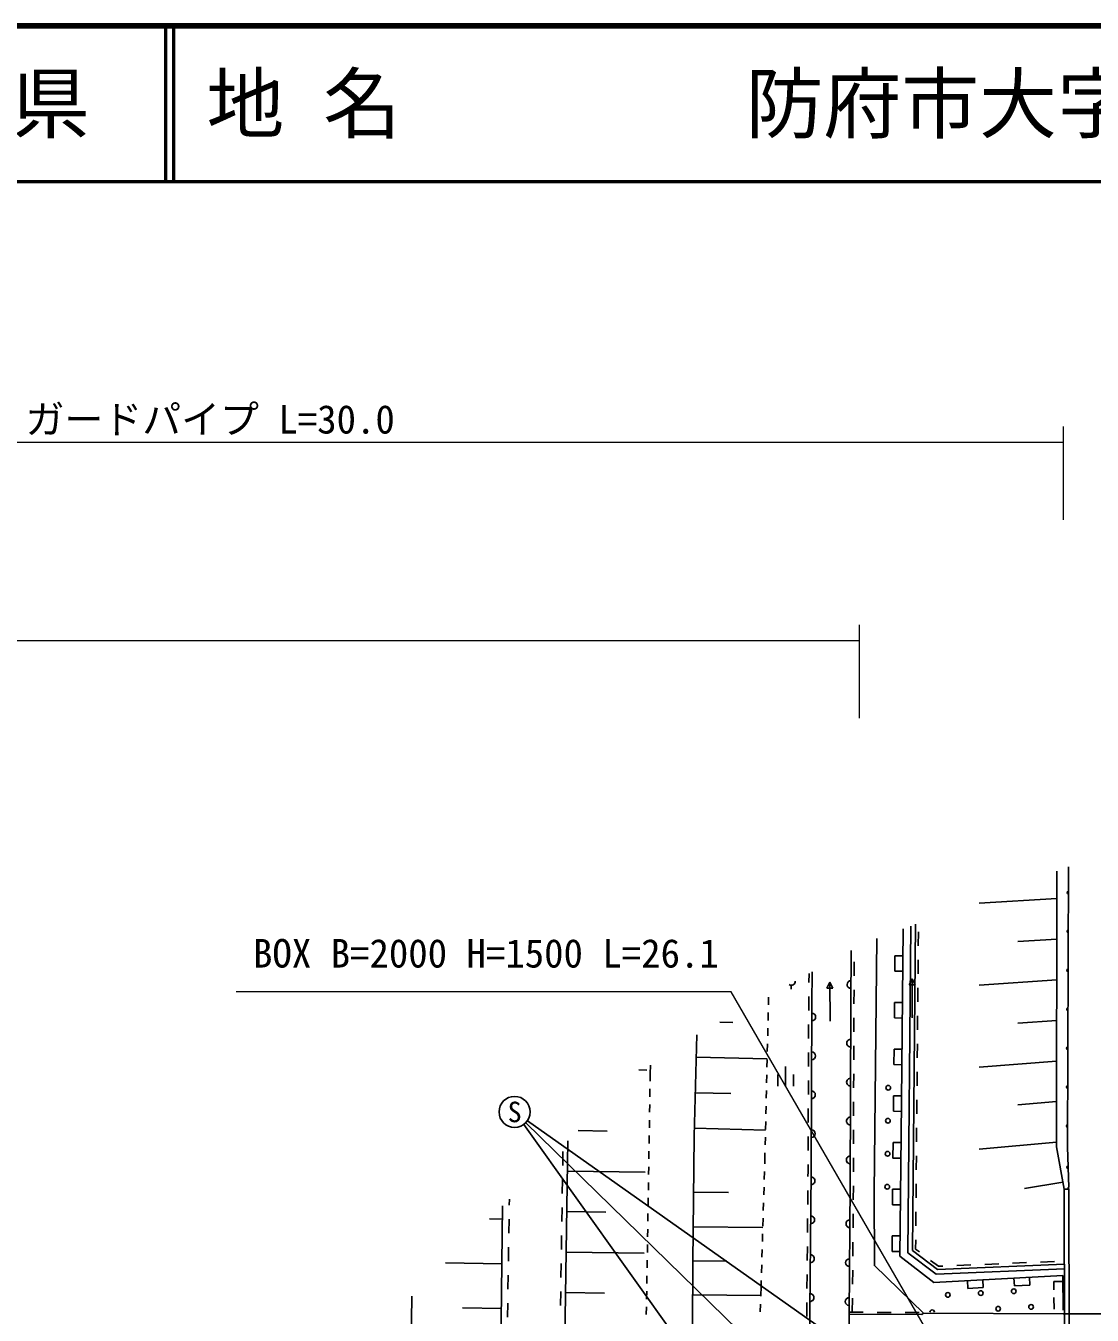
# Model space of a CAD drawing. Units: millimetres, scale not verified. Extents: x 40000 to 680000, y 20000 to 380000.
# Drawn here: x 358768 to 427290, y 297162 to 380000 of the extents above; entities that cross this region are included whole.
import ezdxf
from ezdxf.enums import TextEntityAlignment as Align

# ---------------------------------------------------------------- set-up
doc = ezdxf.new("R2010")
doc.units = ezdxf.units.MM
doc.header["$LTSCALE"] = 1000
for name, color, linetype, lineweight in [('M-BGD', 7, 'Continuous', 25), ('M-BGD-EXST', 7, 'Continuous', 25), ('M-STR-HTXT', 7, 'Continuous', 13), ('M-TTL', 2, 'Continuous', 140), ('M-TTL-LINE', 7, 'Continuous', 50)]:
    doc.layers.add(name, color=color, linetype=linetype, lineweight=lineweight)
doc.layers.add('M-TTL-TXT', color=7, linetype='Continuous')
doc.styles.add('ＭＳ ゴシック', font='')
doc.styles.get('ＭＳ ゴシック').set_extended_font_data('MS Gothic')

msp = doc.modelspace()

# ---------------------------------------------------------------- linework, layer by layer
at = {"layer": 'M-BGD'}
for p, q in [((425000, 307976), (425016, 325685)), ((425014, 323935), (420023, 323637)), ((415926, 322278), (415740, 301312)), ((415625, 322165), (415439, 301163)), ((416122, 321800), (416114, 320900)), ((411808, 320593), (411774, 317138)), ((413457, 321353), (413288, 305054)), ((425012, 321322), (422517, 321161)), ((412002, 319865), (411993, 318965)), ((414618, 320260), (414608, 319260)), ((415118, 320255), (414618, 320260)), ((416106, 320000), (416098, 319100)), ((409089, 318546), (409094, 319110)), ((409274, 317162), (409294, 319219)), ((414608, 319260), (415108, 319255)), ((407954, 318360), (407951, 318110)), ((410244, 318175), (410426, 318552)), ((410619, 318180), (410244, 318175)), ((410461, 316053), (410426, 318552)), ((410426, 318552), (410619, 318180)), ((415530, 318386), (415715, 318763)), ((415905, 318389), (415530, 318386)), ((415731, 316263), (415715, 318763)), ((415715, 318763), (415905, 318389)), ((416090, 318200), (416082, 317300)), ((425010, 318709), (420022, 318362)), ((406496, 317599), (406484, 317099)), ((409075, 317163), (409080, 317646)), ((411984, 318065), (411975, 317165)), ((406473, 316599), (406461, 316100)), ((409073, 316746), (409075, 317163)), ((409227, 306322), (409274, 317162)), ((411774, 317138), (411742, 305537)), ((414588, 317260), (414578, 316260)), ((415088, 317255), (414588, 317260)), ((403370, 315981), (404188, 315962)), ((409066, 314946), (409070, 315846)), ((411973, 316265), (411970, 315365)), ((414578, 316260), (415078, 316255)), ((416074, 316400), (416066, 315500)), ((425007, 316100), (422514, 315914)), ((401887, 315170), (401714, 308668)), ((401716, 308671), (401889, 315172)), ((406450, 315600), (406438, 315100)), ((406426, 314600), (406415, 314100)), ((409058, 313146), (409062, 314046)), ((411968, 314465), (411965, 313565)), ((414558, 314260), (414549, 313260)), ((415058, 314255), (414558, 314260)), ((416058, 314600), (416050, 313700)), ((398903, 313221), (398892, 312678)), ((401851, 313738), (406404, 313628)), ((406403, 313600), (406391, 313100)), ((414549, 313260), (415049, 313255)), ((425005, 313491), (420021, 313095)), ((398167, 312917), (398672, 312910)), ((398892, 312678), (398884, 312197)), ((406380, 312600), (406368, 312101)), ((411963, 312665), (411960, 311765)), ((416042, 312800), (416034, 311900)), ((398876, 311697), (398867, 311197)), ((406357, 311601), (406345, 311101)), ((409050, 311346), (409054, 312246)), ((398859, 310697), (398851, 310197)), ((401790, 311454), (404074, 311397)), ((411958, 310865), (411955, 309965)), ((414529, 311260), (414519, 310260)), ((415029, 311255), (414529, 311260)), ((416026, 311000), (416018, 310100)), ((425003, 310886), (422511, 310676)), ((406333, 310601), (406322, 310101)), ((409042, 309546), (409046, 310446)), ((414519, 310260), (415019, 310255)), ((394254, 309018), (396115, 308990)), ((398843, 309697), (398835, 309197)), ((401729, 309170), (406297, 309050)), ((406310, 309601), (406299, 309101)), ((411953, 309065), (411950, 308165)), ((416010, 309200), (416002, 308300)), ((398827, 308697), (398819, 308197)), ((406287, 308602), (406275, 308102)), ((409034, 307746), (409038, 308646)), ((414499, 308261), (414488, 307261)), ((414999, 308256), (414499, 308261)), ((425000, 308281), (420020, 307837)), ((393280, 307684), (393266, 306785)), ((398810, 307698), (398802, 307198)), ((406264, 307602), (406256, 307260)), ((415994, 307400), (415986, 306500)), ((424998, 307974), (425492, 305262)), ((398794, 306698), (398786, 306198)), ((406256, 307260), (406245, 306890)), ((409028, 306323), (409031, 306846)), ((411948, 307265), (411946, 306365)), ((414488, 307261), (414988, 307256)), ((393252, 305885), (393238, 304985)), ((393576, 306422), (398575, 306346)), ((398778, 305698), (398770, 305198)), ((406230, 306390), (406215, 305890)), ((409026, 306069), (409029, 306385)), ((409029, 306385), (409028, 306323)), ((409065, 287902), (409227, 306322)), ((425411, 305717), (422945, 305306)), ((401677, 305074), (403913, 305053)), ((406201, 305390), (406186, 304890)), ((409010, 304269), (409018, 305169)), ((411742, 305537), (411669, 297233)), ((411943, 305465), (411936, 304565)), ((413294, 300349), (413290, 305056)), ((414467, 305261), (414457, 304261)), ((414967, 305256), (414467, 305261)), ((415978, 305600), (415970, 304700)), ((425785, 305371), (425712, 305293)), ((389838, 304619), (389832, 304240)), ((393223, 304085), (393209, 303185)), ((398762, 304698), (398753, 304198)), ((406171, 304391), (406156, 303891)), ((414457, 304261), (414957, 304256)), ((389394, 303339), (388567, 303352)), ((389818, 303340), (389803, 302440)), ((393536, 303818), (396036, 303780)), ((398745, 303698), (398737, 303198)), ((406142, 303391), (406127, 302891)), ((408994, 302469), (409002, 303369)), ((411928, 303665), (411921, 302765)), ((415962, 303800), (415954, 302900)), ((398729, 302698), (398721, 302198)), ((401653, 302839), (406124, 302800)), ((406112, 302392), (406098, 301892)), ((389789, 301540), (389774, 300640)), ((393195, 302285), (393181, 301385)), ((398713, 301698), (398705, 301198)), ((408978, 300669), (408986, 301569)), ((411913, 301865), (411906, 300965)), ((414436, 302261), (414426, 301261)), ((414936, 302256), (414436, 302261)), ((415946, 302000), (415941, 301411)), ((393497, 301215), (398496, 301139)), ((406083, 301392), (406068, 300892)), ((414426, 301261), (414926, 301256)), ((414925, 300955), (417119, 299270)), ((415439, 301163), (417253, 299799)), ((415740, 301312), (417347, 300103)), ((415941, 301411), (416189, 301224)), ((389361, 300471), (385731, 300526)), ((393166, 300485), (393152, 299585)), ((398697, 300698), (398688, 300199)), ((401629, 300650), (403817, 300634)), ((406053, 300392), (406039, 299893)), ((411898, 300065), (411891, 299165)), ((416444, 297301), (413294, 300349)), ((416909, 300683), (417410, 300306)), ((417255, 299801), (425504, 300145)), ((417347, 300103), (425501, 300443)), ((417410, 300306), (417682, 300317)), ((418581, 300355), (419481, 300392)), ((420380, 300430), (421279, 300467)), ((422178, 300505), (423077, 300542)), ((423977, 300580), (424876, 300617)), ((389760, 299740), (389745, 298841)), ((398680, 299699), (398672, 299199)), ((406024, 299393), (406013, 299022)), ((408962, 298869), (408970, 299769)), ((417119, 299270), (425407, 299717)), ((419266, 299386), (419293, 298887)), ((420292, 298941), (420265, 299440)), ((422262, 299547), (422289, 299048)), ((422289, 299048), (423287, 299102)), ((423287, 299102), (423260, 299601)), ((425503, 299338), (424827, 299337)), ((424829, 298800), (424827, 299337)), ((425417, 297488), (425405, 299715)), ((393138, 298686), (393124, 297786)), ((393457, 298614), (395957, 298575)), ((398664, 298699), (398656, 298199)), ((401619, 298462), (405995, 298418)), ((406013, 299022), (405994, 298379)), ((411883, 298265), (411876, 297365)), ((419293, 298887), (420292, 298941)), ((424835, 297550), (424831, 298300)), ((389328, 297594), (386829, 297632)), ((389731, 297941), (389716, 297041)), ((398648, 297699), (398640, 297199)), ((405979, 297879), (405964, 297379)), ((408946, 297070), (408954, 297969)), ((411669, 297233), (411670, 296510)), ((411670, 297353), (412570, 297350)), ((413470, 297346), (414370, 297343)), ((415270, 297340), (416170, 297336)), ((425421, 297247), (416444, 297301))]:
    msp.add_line(p, q, dxfattribs=at)
for points in [[(425763, 325965), (425698, 307974), (425785, 305371)], [(415135, 321982), (415004, 308735), (414923, 300953)], [(393604, 308370), (393258, 285658), (392945, 272852), (392961, 269410)], [(401714, 308668), (401626, 300570), (401589, 292278)], [(416442, 297299), (413291, 300347), (413288, 305054)], [(425866, 266771), (425792, 305263), (425492, 305262), (425566, 266771)], [(389017, 270784), (389019, 270916), (389402, 304184)], [(383021, 272874), (383078, 275595), (383441, 289115), (383574, 298378)], [(411669, 297233), (416332, 297216), (416442, 297299), (425419, 297245), (451805, 297261)]]:
    msp.add_lwpolyline(points, dxfattribs=at)
for centre in [(414187, 311776), (414166, 309655), (414144, 307534), (414123, 305413), (418012, 298469), (420131, 298583), (422249, 298697), (421247, 297581), (423365, 297695)]:
    msp.add_circle(centre, 150, dxfattribs=at)
for centre, radius, start, end in [((425757, 324316), 75, 89.7909, 269.7909), ((425757, 324316), 60, 89.7909, 269.7909), ((425757, 324316), 50, 89.7909, 269.7909), ((425757, 324316), 50, 89.7909, 269.7909), ((425757, 324316), 50, 89.7909, 269.7909), ((425757, 324316), 50, 89.7909, 269.7909), ((425748, 321816), 75, 89.7909, 269.7909), ((425748, 321816), 60, 89.7909, 269.7909), ((425748, 321816), 50, 89.7909, 269.7909), ((425748, 321816), 50, 89.7909, 269.7909), ((425748, 321816), 50, 89.7909, 269.7909), ((425748, 321816), 50, 89.7909, 269.7909), ((425739, 319317), 75, 89.7909, 269.7909), ((425739, 319317), 60, 89.7909, 269.7909), ((425739, 319317), 50, 89.7909, 269.7909), ((425739, 319317), 50, 89.7909, 269.7909), ((425739, 319317), 50, 89.7909, 269.7909), ((425739, 319317), 50, 89.7909, 269.7909), ((407958, 318610), 250, 233.79483, 3.52601), ((411786, 318405), 250, 89.43851, 269.43851), ((409270, 316322), 250, 269.75214, 89.75214), ((425730, 316817), 75, 89.7909, 269.7909), ((425730, 316817), 60, 89.7909, 269.7909), ((425730, 316817), 50, 89.7909, 269.7909), ((425730, 316817), 50, 89.7909, 269.7909), ((425730, 316817), 50, 89.7909, 269.7909), ((425730, 316817), 50, 89.7909, 269.7909), ((411767, 314638), 250, 89.84239, 269.84239), ((409259, 313822), 250, 269.75214, 89.75214), ((425721, 314317), 75, 89.7909, 269.7909), ((425721, 314317), 60, 89.7909, 269.7909), ((425721, 314317), 50, 89.7909, 269.7909), ((425721, 314317), 50, 89.7909, 269.7909), ((425721, 314317), 50, 89.7909, 269.7909), ((425721, 314317), 50, 89.7909, 269.7909), ((411760, 312138), 250, 89.84239, 269.84239), ((409249, 311322), 250, 269.75214, 89.75214), ((425712, 311817), 75, 89.7909, 269.7909), ((425712, 311817), 60, 89.7909, 269.7909), ((425712, 311817), 50, 89.7909, 269.7909), ((425712, 311817), 50, 89.7909, 269.7909), ((425712, 311817), 50, 89.7909, 269.7909), ((425712, 311817), 50, 89.7909, 269.7909), ((411753, 309638), 250, 89.84239, 269.84239), ((409238, 308822), 250, 269.75214, 89.75214), ((425703, 309317), 75, 89.7909, 269.7909), ((425703, 309317), 60, 89.7909, 269.7909), ((425703, 309317), 50, 89.7909, 269.7909), ((425703, 309317), 50, 89.7909, 269.7909), ((425703, 309317), 50, 89.7909, 269.7909), ((425703, 309317), 50, 89.7909, 269.7909), ((411746, 307138), 250, 89.84239, 269.84239), ((425741, 306672), 75, 91.91418, 271.91418), ((425741, 306672), 60, 91.91418, 271.91418), ((425741, 306672), 50, 91.91418, 271.91418), ((425741, 306672), 50, 91.91418, 271.91418), ((425741, 306672), 50, 91.91418, 271.91418), ((425741, 306672), 50, 91.91418, 271.91418), ((409222, 305794), 250, 269.49706, 89.49706), ((409200, 303294), 250, 269.49706, 89.49706), ((411720, 303037), 250, 89.49726, 269.49726), ((409178, 300794), 250, 269.49706, 89.49706), ((411698, 300538), 250, 89.49726, 269.49726), ((409157, 298294), 250, 269.49706, 89.49706), ((411676, 298038), 250, 89.49726, 269.49726), ((417010, 297352), 150, 358.19414, 180.35814)]:
    msp.add_arc(centre, radius, start, end, dxfattribs=at)
at = {"layer": 'M-BGD-EXST'}
for p, q in [((407590, 313135), (407590, 311885)), ((407090, 312635), (407090, 311885)), ((408090, 312635), (408090, 311885)), ((390760, 309407), (412971, 278360)), ((390894, 309522), (417446, 283632)), ((422608, 287360), (390996, 309644))]:
    msp.add_line(p, q, dxfattribs=at)
msp.add_circle((390178, 310220), 1000, dxfattribs=at)
at = {"layer": 'M-STR-HTXT'}
for p, q in [((425444, 348253), (425444, 354253)), ((314806, 353253), (425444, 353253)), ((412345, 335508), (412345, 341508)), ((259408, 340508), (412345, 340508)), ((404098, 317947), (372296, 317947)), ((423228, 284812), (404098, 317947))]:
    msp.add_line(p, q, dxfattribs=at)
at = {"layer": 'M-TTL'}
msp.add_line((680000, 380000), (40000, 380000), dxfattribs=at)
at = {"layer": 'M-TTL-LINE'}
for p, q in [((367750, 380000), (367750, 370000)), ((368250, 380000), (368250, 370000)), ((40000, 370000), (680000, 370000))]:
    msp.add_line(p, q, dxfattribs=at)

# ---------------------------------------------------------------- texts
at = {"layer": 'M-BGD-EXST', "style": 'ＭＳ ゴシック'}
msp.add_text('S', height=1320, dxfattribs=at).set_placement((390178, 310220), align=Align.MIDDLE_CENTER)
at = {"layer": 'M-STR-HTXT', "style": 'ＭＳ ゴシック'}
msp.add_text('ガードパイプ L=30.0', height=1833, dxfattribs=at).set_placement((370615, 353253), align=Align.BOTTOM_CENTER)
msp.add_text('BOX B=2000 H=1500 L=26.1', height=1833, dxfattribs=at).set_placement((403296, 318947), align=Align.BOTTOM_RIGHT)
at = {"layer": 'M-TTL-TXT', "style": 'ＭＳ ゴシック'}
msp.add_text('山\u3000口\u3000県', height=3666, dxfattribs=at).set_placement((350375, 375000), align=Align.MIDDLE_CENTER)
for s, p in [('地 名', (370380, 375000)), ('防府市大字大崎', (405024, 375000))]:
    msp.add_text(s, height=3666, dxfattribs=at).set_placement(p, align=Align.MIDDLE_LEFT)

doc.saveas('drawing.dxf')
